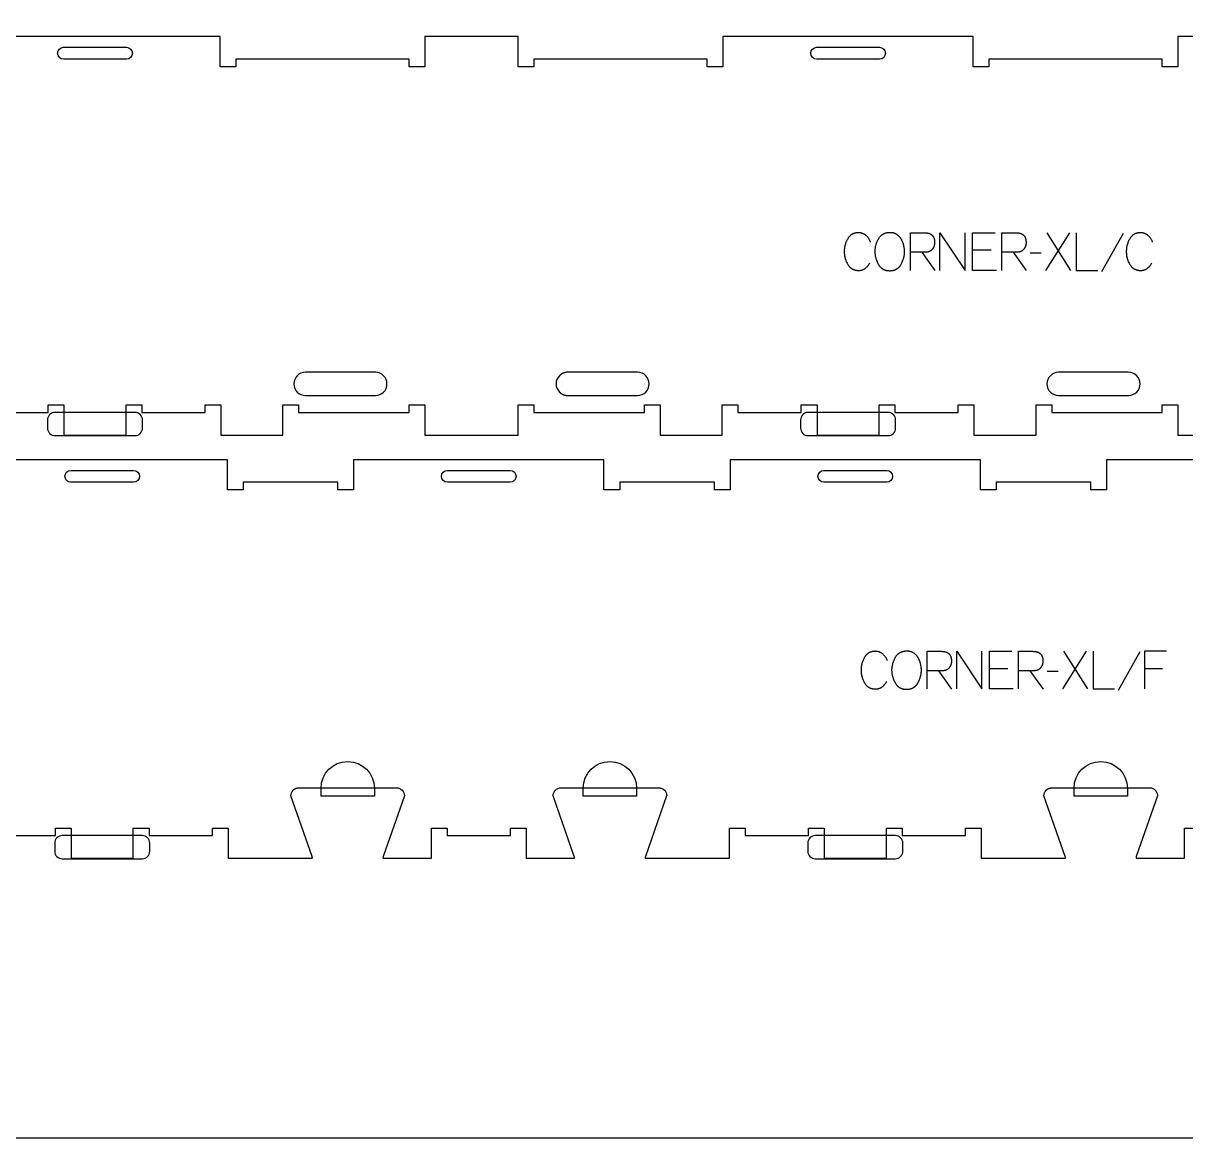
# Model space of a CAD drawing. Extents: x -31012 to -27828, y -17593 to -11999.
# Drawn here: x -30086 to -29159, y -13782 to -12894 of the extents above; entities that cross this region are included whole.
import ezdxf

# ---------------------------------------------------------------- set-up
doc = ezdxf.new("R2010")
doc.units = 0
for name, color, linetype in [('0_SHEET_SPRUCEPLY_2440X122', 1, 'CONTINUOUS'), ('1_ANYTOOL_1MMDEEP_LABELS_S', 2, 'CONTINUOUS'), ('3_ANYTOOL_CUTTHROUGH_INSID', 4, 'CONTINUOUS'), ('4_ANYTOOL_CUTTHROUGH_OUTSI', 5, 'CONTINUOUS'), ('5_ANYTOOL_HALF_MILL_9MM_IN', 3, 'CONTINUOUS')]:
    doc.layers.add(name, color=color, linetype=linetype)

msp = doc.modelspace()

# ---------------------------------------------------------------- linework, layer by layer
at = {"layer": '0_SHEET_SPRUCEPLY_2440X122'}
msp.add_lwpolyline([(-30640.2, -12561.71), (-30640.2, -13781.71), (-28200.2, -13781.71), (-28200.2, -12561.71)], close=True, dxfattribs=at)
at = {"layer": '1_ANYTOOL_1MMDEEP_LABELS_S'}
for points in [[(-29410.57, -13068.04), (-29410.73, -13067.64), (-29410.9, -13067.25), (-29411.08, -13066.86), (-29411.27, -13066.49), (-29411.47, -13066.12), (-29411.68, -13065.76), (-29411.89, -13065.41), (-29412.12, -13065.07), (-29412.36, -13064.74), (-29412.61, -13064.42), (-29412.87, -13064.1), (-29413.14, -13063.8), (-29413.42, -13063.5), (-29413.71, -13063.21), (-29414.01, -13062.93), (-29414.32, -13062.66), (-29414.47, -13062.53), (-29414.63, -13062.41), (-29414.8, -13062.29), (-29414.96, -13062.17), (-29415.13, -13062.05), (-29415.29, -13061.94), (-29415.46, -13061.84), (-29415.64, -13061.74), (-29415.81, -13061.64), (-29415.99, -13061.55), (-29416.17, -13061.46), (-29416.35, -13061.37), (-29416.53, -13061.29), (-29416.72, -13061.21), (-29416.91, -13061.14), (-29417.1, -13061.07), (-29417.29, -13061.01), (-29417.48, -13060.95), (-29417.68, -13060.89), (-29417.88, -13060.84), (-29418.08, -13060.79), (-29418.28, -13060.75), (-29418.48, -13060.71), (-29418.69, -13060.68), (-29418.9, -13060.64), (-29419.11, -13060.62), (-29419.32, -13060.59), (-29419.54, -13060.58), (-29419.76, -13060.56), (-29419.98, -13060.55), (-29420.2, -13060.54), (-29420.42, -13060.54), (-29420.77, -13060.55), (-29421.1, -13060.56), (-29421.44, -13060.58), (-29421.76, -13060.62), (-29422.08, -13060.66), (-29422.4, -13060.71), (-29422.71, -13060.77), (-29423.02, -13060.84), (-29423.32, -13060.91), (-29423.61, -13061), (-29423.9, -13061.1), (-29424.19, -13061.2), (-29424.47, -13061.32), (-29424.6, -13061.38), (-29424.74, -13061.44), (-29424.87, -13061.51), (-29425.01, -13061.57), (-29425.14, -13061.64), (-29425.27, -13061.72), (-29425.4, -13061.79), (-29425.53, -13061.87), (-29425.66, -13061.95), (-29425.78, -13062.03), (-29425.91, -13062.11), (-29426.03, -13062.2), (-29426.15, -13062.29), (-29426.27, -13062.38), (-29426.51, -13062.56), (-29426.74, -13062.76), (-29426.96, -13062.97), (-29427.18, -13063.18), (-29427.4, -13063.41), (-29427.61, -13063.64), (-29427.81, -13063.88), (-29428.01, -13064.14), (-29428.21, -13064.4), (-29428.4, -13064.67), (-29428.58, -13064.95), (-29428.76, -13065.24), (-29429.1, -13065.83), (-29429.42, -13066.42), (-29429.71, -13067.03), (-29429.99, -13067.64), (-29430.24, -13068.26), (-29430.47, -13068.89), (-29430.68, -13069.52), (-29430.86, -13070.16), (-29431.03, -13070.81), (-29431.17, -13071.46), (-29431.29, -13072.12), (-29431.39, -13072.79), (-29431.47, -13073.47), (-29431.52, -13074.15), (-29431.55, -13074.84), (-29431.57, -13075.54), (-29431.55, -13076.24), (-29431.52, -13076.93), (-29431.47, -13077.62), (-29431.39, -13078.29), (-29431.29, -13078.96), (-29431.16, -13079.62), (-29431.02, -13080.28), (-29430.94, -13080.6), (-29430.85, -13080.93), (-29430.76, -13081.25), (-29430.66, -13081.57), (-29430.56, -13081.89), (-29430.45, -13082.2), (-29430.34, -13082.51), (-29430.22, -13082.83), (-29429.96, -13083.45), (-29429.68, -13084.06), (-29429.38, -13084.66), (-29429.06, -13085.26), (-29428.72, -13085.85), (-29428.53, -13086.14), (-29428.35, -13086.42), (-29428.16, -13086.69), (-29427.96, -13086.95), (-29427.75, -13087.2), (-29427.54, -13087.44), (-29427.33, -13087.68), (-29427.11, -13087.9), (-29426.88, -13088.12), (-29426.65, -13088.32), (-29426.41, -13088.52), (-29426.29, -13088.62), (-29426.17, -13088.71), (-29426.04, -13088.8), (-29425.92, -13088.89), (-29425.79, -13088.97), (-29425.66, -13089.06), (-29425.53, -13089.14), (-29425.4, -13089.22), (-29425.27, -13089.3), (-29425.13, -13089.37), (-29425, -13089.44), (-29424.86, -13089.51), (-29424.58, -13089.64), (-29424.3, -13089.77), (-29424.01, -13089.88), (-29423.71, -13089.99), (-29423.41, -13090.08), (-29423.1, -13090.17), (-29422.79, -13090.25), (-29422.47, -13090.32), (-29422.15, -13090.38), (-29421.82, -13090.43), (-29421.48, -13090.47), (-29421.14, -13090.5), (-29420.79, -13090.52), (-29420.44, -13090.54), (-29420.08, -13090.54), (-29419.7, -13090.54), (-29419.32, -13090.52), (-29419.14, -13090.5), (-29418.96, -13090.49), (-29418.77, -13090.46), (-29418.6, -13090.44), (-29418.42, -13090.41), (-29418.24, -13090.38), (-29418.07, -13090.35), (-29417.9, -13090.31), (-29417.73, -13090.27), (-29417.56, -13090.23), (-29417.39, -13090.19), (-29417.23, -13090.14), (-29417.07, -13090.08), (-29416.91, -13090.03), (-29416.75, -13089.97), (-29416.59, -13089.91), (-29416.44, -13089.84), (-29416.28, -13089.77), (-29416.13, -13089.7), (-29415.98, -13089.63), (-29415.83, -13089.55), (-29415.69, -13089.47), (-29415.54, -13089.38), (-29415.4, -13089.3), (-29415.26, -13089.21), (-29415.12, -13089.11), (-29414.99, -13089.01), (-29414.85, -13088.91), (-29414.59, -13088.71), (-29414.33, -13088.49), (-29414.07, -13088.27), (-29413.82, -13088.04), (-29413.58, -13087.8), (-29413.34, -13087.56), (-29413.11, -13087.31), (-29412.88, -13087.05), (-29412.66, -13086.78), (-29412.44, -13086.51), (-29412.23, -13086.23), (-29412.02, -13085.94), (-29411.82, -13085.65), (-29411.63, -13085.34), (-29411.44, -13085.03), (-29411.25, -13084.71)], [(-29378.89, -13090.54), (-29378.89, -13060.54), (-29367.54, -13060.54), (-29367.05, -13060.55), (-29366.57, -13060.57), (-29366.34, -13060.59), (-29366.11, -13060.61), (-29365.89, -13060.64), (-29365.67, -13060.67), (-29365.45, -13060.7), (-29365.24, -13060.73), (-29365.03, -13060.77), (-29364.83, -13060.82), (-29364.63, -13060.87), (-29364.43, -13060.92), (-29364.24, -13060.97), (-29364.05, -13061.03), (-29363.86, -13061.1), (-29363.68, -13061.16), (-29363.51, -13061.23), (-29363.33, -13061.31), (-29363.16, -13061.39), (-29363, -13061.47), (-29362.84, -13061.56), (-29362.68, -13061.65), (-29362.53, -13061.74), (-29362.38, -13061.84), (-29362.23, -13061.94), (-29362.09, -13062.04), (-29361.95, -13062.15), (-29361.82, -13062.27), (-29361.68, -13062.38), (-29361.56, -13062.5), (-29361.44, -13062.63), (-29361.32, -13062.76), (-29361.2, -13062.89), (-29361.09, -13063.02), (-29360.98, -13063.16), (-29360.88, -13063.31), (-29360.78, -13063.46), (-29360.69, -13063.61), (-29360.59, -13063.76), (-29360.51, -13063.92), (-29360.42, -13064.08), (-29360.34, -13064.25), (-29360.27, -13064.42), (-29360.2, -13064.59), (-29360.13, -13064.77), (-29360.06, -13064.95), (-29360, -13065.14), (-29359.95, -13065.33), (-29359.89, -13065.52), (-29359.85, -13065.72), (-29359.8, -13065.92), (-29359.76, -13066.13), (-29359.72, -13066.34), (-29359.69, -13066.55), (-29359.66, -13066.76), (-29359.64, -13066.98), (-29359.61, -13067.21), (-29359.6, -13067.44), (-29359.57, -13067.9), (-29359.57, -13068.39), (-29359.57, -13068.56), (-29359.57, -13068.74), (-29359.58, -13068.91), (-29359.59, -13069.09), (-29359.61, -13069.26), (-29359.63, -13069.43), (-29359.65, -13069.6), (-29359.68, -13069.77), (-29359.71, -13069.94), (-29359.74, -13070.11), (-29359.78, -13070.27), (-29359.82, -13070.44), (-29359.86, -13070.61), (-29359.91, -13070.77), (-29359.96, -13070.93), (-29360.01, -13071.1), (-29360.07, -13071.26), (-29360.13, -13071.42), (-29360.19, -13071.58), (-29360.26, -13071.74), (-29360.33, -13071.9), (-29360.41, -13072.05), (-29360.48, -13072.21), (-29360.57, -13072.36), (-29360.65, -13072.52), (-29360.74, -13072.67), (-29360.83, -13072.82), (-29360.93, -13072.97), (-29361.03, -13073.13), (-29361.13, -13073.28), (-29361.23, -13073.42), (-29361.34, -13073.57), (-29361.46, -13073.72), (-29361.57, -13073.86), (-29361.69, -13073.99), (-29361.81, -13074.13), (-29361.93, -13074.25), (-29362.05, -13074.38), (-29362.18, -13074.49), (-29362.31, -13074.61), (-29362.44, -13074.72), (-29362.57, -13074.82), (-29362.71, -13074.92), (-29362.85, -13075.02), (-29362.99, -13075.11), (-29363.13, -13075.2), (-29363.28, -13075.28), (-29363.43, -13075.36), (-29363.58, -13075.43), (-29363.73, -13075.5), (-29363.89, -13075.57), (-29364.04, -13075.63), (-29364.2, -13075.69), (-29364.37, -13075.74), (-29364.53, -13075.79), (-29364.7, -13075.83), (-29364.87, -13075.87), (-29365.04, -13075.9), (-29365.21, -13075.93), (-29365.39, -13075.96), (-29365.57, -13075.98), (-29365.75, -13075.99), (-29365.94, -13076.01), (-29367.86, -13076.08), (-29369.89, -13076.1), (-29378.85, -13076.1)], [(-29355.37, -13090.54), (-29355.37, -13060.54), (-29335.31, -13090.54), (-29335.31, -13060.54)], [(-29310.32, -13090.54), (-29329.27, -13090.54), (-29329.27, -13060.54), (-29311.44, -13060.54)], [(-29306.04, -13090.54), (-29306.04, -13060.54), (-29294.68, -13060.54), (-29294.19, -13060.55), (-29293.71, -13060.57), (-29293.48, -13060.59), (-29293.26, -13060.61), (-29293.03, -13060.64), (-29292.81, -13060.67), (-29292.6, -13060.7), (-29292.38, -13060.73), (-29292.17, -13060.77), (-29291.97, -13060.82), (-29291.77, -13060.87), (-29291.57, -13060.92), (-29291.38, -13060.97), (-29291.19, -13061.03), (-29291.01, -13061.1), (-29290.83, -13061.16), (-29290.65, -13061.23), (-29290.48, -13061.31), (-29290.31, -13061.39), (-29290.14, -13061.47), (-29289.98, -13061.56), (-29289.82, -13061.65), (-29289.67, -13061.74), (-29289.52, -13061.84), (-29289.37, -13061.94), (-29289.23, -13062.04), (-29289.09, -13062.15), (-29288.96, -13062.27), (-29288.83, -13062.38), (-29288.7, -13062.5), (-29288.58, -13062.63), (-29288.46, -13062.76), (-29288.34, -13062.89), (-29288.23, -13063.02), (-29288.13, -13063.16), (-29288.02, -13063.31), (-29287.92, -13063.46), (-29287.83, -13063.61), (-29287.74, -13063.76), (-29287.65, -13063.92), (-29287.57, -13064.08), (-29287.49, -13064.25), (-29287.41, -13064.42), (-29287.34, -13064.59), (-29287.27, -13064.77), (-29287.21, -13064.95), (-29287.15, -13065.14), (-29287.09, -13065.33), (-29287.04, -13065.52), (-29286.99, -13065.72), (-29286.94, -13065.92), (-29286.9, -13066.13), (-29286.87, -13066.34), (-29286.83, -13066.55), (-29286.8, -13066.76), (-29286.78, -13066.98), (-29286.76, -13067.21), (-29286.74, -13067.44), (-29286.72, -13067.9), (-29286.71, -13068.39), (-29286.71, -13068.56), (-29286.72, -13068.74), (-29286.72, -13068.91), (-29286.74, -13069.09), (-29286.75, -13069.26), (-29286.77, -13069.43), (-29286.79, -13069.6), (-29286.82, -13069.77), (-29286.85, -13069.94), (-29286.88, -13070.11), (-29286.92, -13070.27), (-29286.96, -13070.44), (-29287, -13070.61), (-29287.05, -13070.77), (-29287.1, -13070.93), (-29287.15, -13071.1), (-29287.21, -13071.26), (-29287.27, -13071.42), (-29287.34, -13071.58), (-29287.4, -13071.74), (-29287.47, -13071.9), (-29287.55, -13072.05), (-29287.63, -13072.21), (-29287.71, -13072.36), (-29287.79, -13072.52), (-29287.88, -13072.67), (-29287.97, -13072.82), (-29288.07, -13072.97), (-29288.17, -13073.13), (-29288.27, -13073.28), (-29288.38, -13073.42), (-29288.49, -13073.57), (-29288.6, -13073.72), (-29288.71, -13073.86), (-29288.83, -13073.99), (-29288.95, -13074.13), (-29289.07, -13074.25), (-29289.2, -13074.38), (-29289.32, -13074.49), (-29289.45, -13074.61), (-29289.58, -13074.72), (-29289.72, -13074.82), (-29289.85, -13074.92), (-29289.99, -13075.02), (-29290.13, -13075.11), (-29290.28, -13075.2), (-29290.42, -13075.28), (-29290.57, -13075.36), (-29290.72, -13075.43), (-29290.87, -13075.5), (-29291.03, -13075.57), (-29291.19, -13075.63), (-29291.35, -13075.69), (-29291.51, -13075.74), (-29291.67, -13075.79), (-29291.84, -13075.83), (-29292.01, -13075.87), (-29292.18, -13075.9), (-29292.36, -13075.93), (-29292.53, -13075.96), (-29292.71, -13075.98), (-29292.9, -13075.99), (-29293.08, -13076.01), (-29295, -13076.08), (-29297.04, -13076.1), (-29305.99, -13076.1)], [(-29252.25, -13060.54), (-29271.15, -13090.54)], [(-29251.01, -13090.54), (-29269.95, -13060.54)], [(-29246.72, -13060.54), (-29246.72, -13090.54), (-29229.62, -13090.54)], [(-29209.48, -13061.01), (-29226.67, -13091.79)], [(-29185.87, -13068.04), (-29186.03, -13067.64), (-29186.2, -13067.25), (-29186.38, -13066.86), (-29186.57, -13066.49), (-29186.77, -13066.12), (-29186.98, -13065.76), (-29187.19, -13065.41), (-29187.42, -13065.07), (-29187.66, -13064.74), (-29187.91, -13064.42), (-29188.17, -13064.1), (-29188.44, -13063.8), (-29188.72, -13063.5), (-29189.01, -13063.21), (-29189.31, -13062.93), (-29189.62, -13062.66), (-29189.77, -13062.53), (-29189.93, -13062.41), (-29190.1, -13062.29), (-29190.26, -13062.17), (-29190.43, -13062.05), (-29190.59, -13061.94), (-29190.76, -13061.84), (-29190.94, -13061.74), (-29191.11, -13061.64), (-29191.29, -13061.55), (-29191.47, -13061.46), (-29191.65, -13061.37), (-29191.83, -13061.29), (-29192.02, -13061.21), (-29192.21, -13061.14), (-29192.4, -13061.07), (-29192.59, -13061.01), (-29192.78, -13060.95), (-29192.98, -13060.89), (-29193.18, -13060.84), (-29193.38, -13060.79), (-29193.58, -13060.75), (-29193.78, -13060.71), (-29193.99, -13060.68), (-29194.2, -13060.64), (-29194.41, -13060.62), (-29194.62, -13060.59), (-29194.84, -13060.58), (-29195.06, -13060.56), (-29195.28, -13060.55), (-29195.5, -13060.54), (-29195.72, -13060.54), (-29196.07, -13060.55), (-29196.4, -13060.56), (-29196.74, -13060.58), (-29197.06, -13060.62), (-29197.38, -13060.66), (-29197.7, -13060.71), (-29198.01, -13060.77), (-29198.32, -13060.84), (-29198.62, -13060.91), (-29198.91, -13061), (-29199.2, -13061.1), (-29199.49, -13061.2), (-29199.77, -13061.32), (-29199.9, -13061.38), (-29200.04, -13061.44), (-29200.17, -13061.51), (-29200.31, -13061.57), (-29200.44, -13061.64), (-29200.57, -13061.72), (-29200.7, -13061.79), (-29200.83, -13061.87), (-29200.96, -13061.95), (-29201.08, -13062.03), (-29201.21, -13062.11), (-29201.33, -13062.2), (-29201.45, -13062.29), (-29201.57, -13062.38), (-29201.81, -13062.56), (-29202.04, -13062.76), (-29202.26, -13062.97), (-29202.48, -13063.18), (-29202.7, -13063.41), (-29202.91, -13063.64), (-29203.11, -13063.88), (-29203.31, -13064.14), (-29203.51, -13064.4), (-29203.7, -13064.67), (-29203.88, -13064.95), (-29204.06, -13065.24), (-29204.4, -13065.83), (-29204.72, -13066.42), (-29205.01, -13067.03), (-29205.29, -13067.64), (-29205.54, -13068.26), (-29205.77, -13068.89), (-29205.98, -13069.52), (-29206.16, -13070.16), (-29206.33, -13070.81), (-29206.47, -13071.46), (-29206.59, -13072.12), (-29206.69, -13072.79), (-29206.77, -13073.47), (-29206.82, -13074.15), (-29206.85, -13074.84), (-29206.87, -13075.54), (-29206.85, -13076.24), (-29206.82, -13076.93), (-29206.77, -13077.62), (-29206.69, -13078.29), (-29206.59, -13078.96), (-29206.46, -13079.62), (-29206.32, -13080.28), (-29206.24, -13080.6), (-29206.15, -13080.93), (-29206.06, -13081.25), (-29205.96, -13081.57), (-29205.86, -13081.89), (-29205.75, -13082.2), (-29205.64, -13082.51), (-29205.52, -13082.83), (-29205.26, -13083.45), (-29204.98, -13084.06), (-29204.68, -13084.66), (-29204.36, -13085.26), (-29204.02, -13085.85), (-29203.83, -13086.14), (-29203.65, -13086.42), (-29203.46, -13086.69), (-29203.26, -13086.95), (-29203.05, -13087.2), (-29202.84, -13087.44), (-29202.63, -13087.68), (-29202.41, -13087.9), (-29202.18, -13088.12), (-29201.95, -13088.32), (-29201.71, -13088.52), (-29201.59, -13088.62), (-29201.47, -13088.71), (-29201.34, -13088.8), (-29201.22, -13088.89), (-29201.09, -13088.97), (-29200.96, -13089.06), (-29200.83, -13089.14), (-29200.7, -13089.22), (-29200.57, -13089.3), (-29200.43, -13089.37), (-29200.3, -13089.44), (-29200.16, -13089.51), (-29199.88, -13089.64), (-29199.6, -13089.77), (-29199.31, -13089.88), (-29199.01, -13089.99), (-29198.71, -13090.08), (-29198.4, -13090.17), (-29198.09, -13090.25), (-29197.77, -13090.32), (-29197.45, -13090.38), (-29197.12, -13090.43), (-29196.78, -13090.47), (-29196.44, -13090.5), (-29196.09, -13090.52), (-29195.74, -13090.54), (-29195.38, -13090.54), (-29195, -13090.54), (-29194.62, -13090.52), (-29194.44, -13090.5), (-29194.26, -13090.49), (-29194.07, -13090.46), (-29193.9, -13090.44), (-29193.72, -13090.41), (-29193.54, -13090.38), (-29193.37, -13090.35), (-29193.2, -13090.31), (-29193.03, -13090.27), (-29192.86, -13090.23), (-29192.69, -13090.19), (-29192.53, -13090.14), (-29192.37, -13090.08), (-29192.21, -13090.03), (-29192.05, -13089.97), (-29191.89, -13089.91), (-29191.74, -13089.84), (-29191.58, -13089.77), (-29191.43, -13089.7), (-29191.28, -13089.63), (-29191.13, -13089.55), (-29190.99, -13089.47), (-29190.84, -13089.38), (-29190.7, -13089.3), (-29190.56, -13089.21), (-29190.42, -13089.11), (-29190.29, -13089.01), (-29190.15, -13088.91), (-29189.89, -13088.71), (-29189.63, -13088.49), (-29189.37, -13088.27), (-29189.12, -13088.04), (-29188.88, -13087.8), (-29188.64, -13087.56), (-29188.41, -13087.31), (-29188.18, -13087.05), (-29187.96, -13086.78), (-29187.74, -13086.51), (-29187.53, -13086.23), (-29187.32, -13085.94), (-29187.12, -13085.65), (-29186.93, -13085.34), (-29186.74, -13085.03), (-29186.55, -13084.71)], [(-29369.89, -13076.1), (-29359.44, -13090.59)], [(-29314.61, -13074.47), (-29329.27, -13074.47)], [(-29297.04, -13076.1), (-29286.58, -13090.59)], [(-29274.58, -13076.66), (-29283.37, -13076.74)], [(-29397.15, -13401.58), (-29397.31, -13401.18), (-29397.48, -13400.78), (-29397.66, -13400.4), (-29397.85, -13400.02), (-29398.05, -13399.66), (-29398.26, -13399.3), (-29398.48, -13398.95), (-29398.71, -13398.61), (-29398.95, -13398.27), (-29399.2, -13397.95), (-29399.46, -13397.64), (-29399.73, -13397.33), (-29400.01, -13397.04), (-29400.3, -13396.75), (-29400.6, -13396.47), (-29400.9, -13396.2), (-29401.06, -13396.07), (-29401.22, -13395.94), (-29401.38, -13395.82), (-29401.55, -13395.7), (-29401.71, -13395.59), (-29401.88, -13395.48), (-29402.05, -13395.37), (-29402.23, -13395.27), (-29402.4, -13395.18), (-29402.58, -13395.08), (-29402.76, -13394.99), (-29402.94, -13394.91), (-29403.12, -13394.83), (-29403.31, -13394.75), (-29403.49, -13394.68), (-29403.68, -13394.61), (-29403.88, -13394.55), (-29404.07, -13394.49), (-29404.27, -13394.43), (-29404.46, -13394.38), (-29404.66, -13394.33), (-29404.87, -13394.29), (-29405.07, -13394.25), (-29405.28, -13394.21), (-29405.49, -13394.18), (-29405.7, -13394.15), (-29405.91, -13394.13), (-29406.13, -13394.11), (-29406.35, -13394.1), (-29406.57, -13394.09), (-29406.79, -13394.08), (-29407.01, -13394.08), (-29407.35, -13394.08), (-29407.69, -13394.1), (-29408.02, -13394.12), (-29408.35, -13394.15), (-29408.67, -13394.19), (-29408.99, -13394.24), (-29409.3, -13394.3), (-29409.6, -13394.37), (-29409.91, -13394.45), (-29410.2, -13394.54), (-29410.49, -13394.63), (-29410.77, -13394.74), (-29411.05, -13394.85), (-29411.19, -13394.92), (-29411.33, -13394.98), (-29411.46, -13395.04), (-29411.6, -13395.11), (-29411.73, -13395.18), (-29411.86, -13395.25), (-29411.99, -13395.33), (-29412.12, -13395.4), (-29412.24, -13395.48), (-29412.37, -13395.56), (-29412.49, -13395.65), (-29412.62, -13395.73), (-29412.74, -13395.82), (-29412.86, -13395.91), (-29413.1, -13396.1), (-29413.33, -13396.3), (-29413.55, -13396.5), (-29413.77, -13396.72), (-29413.99, -13396.94), (-29414.2, -13397.18), (-29414.4, -13397.42), (-29414.6, -13397.67), (-29414.8, -13397.93), (-29414.98, -13398.2), (-29415.17, -13398.48), (-29415.35, -13398.77), (-29415.69, -13399.36), (-29416, -13399.96), (-29416.3, -13400.56), (-29416.57, -13401.18), (-29416.83, -13401.8), (-29417.06, -13402.42), (-29417.27, -13403.06), (-29417.45, -13403.7), (-29417.62, -13404.34), (-29417.76, -13405), (-29417.88, -13405.66), (-29417.98, -13406.33), (-29418.05, -13407.01), (-29418.11, -13407.69), (-29418.14, -13408.38), (-29418.15, -13409.08), (-29418.14, -13409.78), (-29418.11, -13410.47), (-29418.05, -13411.15), (-29417.98, -13411.83), (-29417.88, -13412.5), (-29417.75, -13413.16), (-29417.61, -13413.82), (-29417.53, -13414.14), (-29417.44, -13414.46), (-29417.35, -13414.78), (-29417.25, -13415.1), (-29417.15, -13415.42), (-29417.04, -13415.74), (-29416.93, -13416.05), (-29416.81, -13416.36), (-29416.55, -13416.98), (-29416.27, -13417.59), (-29415.97, -13418.2), (-29415.65, -13418.8), (-29415.3, -13419.39), (-29415.12, -13419.68), (-29414.94, -13419.96), (-29414.74, -13420.23), (-29414.55, -13420.49), (-29414.34, -13420.74), (-29414.13, -13420.98), (-29413.92, -13421.22), (-29413.7, -13421.44), (-29413.47, -13421.66), (-29413.24, -13421.86), (-29413, -13422.06), (-29412.88, -13422.15), (-29412.75, -13422.25), (-29412.63, -13422.34), (-29412.5, -13422.43), (-29412.38, -13422.51), (-29412.25, -13422.6), (-29412.12, -13422.68), (-29411.99, -13422.76), (-29411.85, -13422.83), (-29411.72, -13422.91), (-29411.58, -13422.98), (-29411.45, -13423.05), (-29411.17, -13423.18), (-29410.88, -13423.31), (-29410.59, -13423.42), (-29410.3, -13423.53), (-29410, -13423.62), (-29409.69, -13423.71), (-29409.38, -13423.79), (-29409.06, -13423.86), (-29408.73, -13423.91), (-29408.4, -13423.97), (-29408.07, -13424.01), (-29407.73, -13424.04), (-29407.38, -13424.06), (-29407.03, -13424.08), (-29406.67, -13424.08), (-29406.29, -13424.07), (-29405.91, -13424.05), (-29405.73, -13424.04), (-29405.54, -13424.02), (-29405.36, -13424), (-29405.18, -13423.98), (-29405.01, -13423.95), (-29404.83, -13423.92), (-29404.66, -13423.89), (-29404.49, -13423.85), (-29404.32, -13423.81), (-29404.15, -13423.77), (-29403.98, -13423.72), (-29403.82, -13423.67), (-29403.66, -13423.62), (-29403.49, -13423.56), (-29403.34, -13423.51), (-29403.18, -13423.44), (-29403.02, -13423.38), (-29402.87, -13423.31), (-29402.72, -13423.24), (-29402.57, -13423.16), (-29402.42, -13423.09), (-29402.28, -13423), (-29402.13, -13422.92), (-29401.99, -13422.83), (-29401.85, -13422.74), (-29401.71, -13422.65), (-29401.57, -13422.55), (-29401.44, -13422.45), (-29401.17, -13422.24), (-29400.91, -13422.03), (-29400.66, -13421.81), (-29400.41, -13421.58), (-29400.17, -13421.34), (-29399.93, -13421.1), (-29399.7, -13420.85), (-29399.47, -13420.59), (-29399.25, -13420.32), (-29399.03, -13420.05), (-29398.82, -13419.77), (-29398.61, -13419.48), (-29398.41, -13419.18), (-29398.21, -13418.88), (-29398.02, -13418.57), (-29397.84, -13418.25)], [(-29365.48, -13424.08), (-29365.48, -13394.08), (-29354.13, -13394.08), (-29353.63, -13394.09), (-29353.16, -13394.11), (-29352.93, -13394.13), (-29352.7, -13394.15), (-29352.48, -13394.17), (-29352.26, -13394.2), (-29352.04, -13394.23), (-29351.83, -13394.27), (-29351.62, -13394.31), (-29351.42, -13394.36), (-29351.22, -13394.4), (-29351.02, -13394.46), (-29350.83, -13394.51), (-29350.64, -13394.57), (-29350.45, -13394.63), (-29350.27, -13394.7), (-29350.09, -13394.77), (-29349.92, -13394.85), (-29349.75, -13394.92), (-29349.59, -13395.01), (-29349.43, -13395.09), (-29349.27, -13395.18), (-29349.11, -13395.28), (-29348.96, -13395.37), (-29348.82, -13395.48), (-29348.68, -13395.58), (-29348.54, -13395.69), (-29348.4, -13395.8), (-29348.27, -13395.92), (-29348.15, -13396.04), (-29348.02, -13396.17), (-29347.91, -13396.29), (-29347.79, -13396.43), (-29347.68, -13396.56), (-29347.57, -13396.7), (-29347.47, -13396.84), (-29347.37, -13396.99), (-29347.27, -13397.14), (-29347.18, -13397.3), (-29347.1, -13397.46), (-29347.01, -13397.62), (-29346.93, -13397.79), (-29346.86, -13397.96), (-29346.78, -13398.13), (-29346.72, -13398.31), (-29346.65, -13398.49), (-29346.59, -13398.68), (-29346.54, -13398.87), (-29346.48, -13399.06), (-29346.43, -13399.26), (-29346.39, -13399.46), (-29346.35, -13399.66), (-29346.31, -13399.87), (-29346.28, -13400.08), (-29346.25, -13400.3), (-29346.22, -13400.52), (-29346.2, -13400.75), (-29346.18, -13400.97), (-29346.16, -13401.44), (-29346.15, -13401.92), (-29346.16, -13402.1), (-29346.16, -13402.27), (-29346.17, -13402.45), (-29346.18, -13402.62), (-29346.2, -13402.8), (-29346.22, -13402.97), (-29346.24, -13403.14), (-29346.26, -13403.31), (-29346.29, -13403.48), (-29346.33, -13403.64), (-29346.36, -13403.81), (-29346.4, -13403.98), (-29346.45, -13404.14), (-29346.49, -13404.31), (-29346.54, -13404.47), (-29346.6, -13404.63), (-29346.66, -13404.8), (-29346.72, -13404.96), (-29346.78, -13405.12), (-29346.85, -13405.27), (-29346.92, -13405.43), (-29346.99, -13405.59), (-29347.07, -13405.75), (-29347.15, -13405.9), (-29347.24, -13406.05), (-29347.33, -13406.21), (-29347.42, -13406.36), (-29347.52, -13406.51), (-29347.61, -13406.66), (-29347.72, -13406.81), (-29347.82, -13406.96), (-29347.93, -13407.11), (-29348.04, -13407.25), (-29348.16, -13407.39), (-29348.28, -13407.53), (-29348.4, -13407.66), (-29348.52, -13407.79), (-29348.64, -13407.91), (-29348.77, -13408.03), (-29348.9, -13408.15), (-29349.03, -13408.25), (-29349.16, -13408.36), (-29349.3, -13408.46), (-29349.44, -13408.56), (-29349.58, -13408.65), (-29349.72, -13408.74), (-29349.87, -13408.82), (-29350.02, -13408.9), (-29350.17, -13408.97), (-29350.32, -13409.04), (-29350.47, -13409.11), (-29350.63, -13409.17), (-29350.79, -13409.22), (-29350.96, -13409.28), (-29351.12, -13409.32), (-29351.29, -13409.37), (-29351.46, -13409.41), (-29351.63, -13409.44), (-29351.8, -13409.47), (-29351.98, -13409.49), (-29352.16, -13409.52), (-29352.34, -13409.53), (-29352.52, -13409.54), (-29354.45, -13409.62), (-29356.48, -13409.64), (-29365.44, -13409.64)], [(-29341.95, -13424.08), (-29341.95, -13394.08), (-29321.9, -13424.08), (-29321.9, -13394.08)], [(-29296.91, -13424.08), (-29315.85, -13424.08), (-29315.85, -13394.08), (-29298.03, -13394.08)], [(-29292.63, -13424.08), (-29292.63, -13394.08), (-29281.27, -13394.08), (-29280.78, -13394.09), (-29280.3, -13394.11), (-29280.07, -13394.13), (-29279.84, -13394.15), (-29279.62, -13394.17), (-29279.4, -13394.2), (-29279.18, -13394.23), (-29278.97, -13394.27), (-29278.76, -13394.31), (-29278.56, -13394.36), (-29278.36, -13394.4), (-29278.16, -13394.46), (-29277.97, -13394.51), (-29277.78, -13394.57), (-29277.6, -13394.63), (-29277.41, -13394.7), (-29277.24, -13394.77), (-29277.06, -13394.85), (-29276.89, -13394.92), (-29276.73, -13395.01), (-29276.57, -13395.09), (-29276.41, -13395.18), (-29276.26, -13395.28), (-29276.11, -13395.37), (-29275.96, -13395.48), (-29275.82, -13395.58), (-29275.68, -13395.69), (-29275.55, -13395.8), (-29275.42, -13395.92), (-29275.29, -13396.04), (-29275.17, -13396.17), (-29275.05, -13396.29), (-29274.93, -13396.43), (-29274.82, -13396.56), (-29274.72, -13396.7), (-29274.61, -13396.84), (-29274.51, -13396.99), (-29274.42, -13397.14), (-29274.33, -13397.3), (-29274.24, -13397.46), (-29274.15, -13397.62), (-29274.07, -13397.79), (-29274, -13397.96), (-29273.93, -13398.13), (-29273.86, -13398.31), (-29273.79, -13398.49), (-29273.73, -13398.68), (-29273.68, -13398.87), (-29273.63, -13399.06), (-29273.58, -13399.26), (-29273.53, -13399.46), (-29273.49, -13399.66), (-29273.45, -13399.87), (-29273.42, -13400.08), (-29273.39, -13400.3), (-29273.37, -13400.52), (-29273.35, -13400.75), (-29273.33, -13400.97), (-29273.3, -13401.44), (-29273.3, -13401.92), (-29273.3, -13402.1), (-29273.3, -13402.27), (-29273.31, -13402.45), (-29273.32, -13402.62), (-29273.34, -13402.8), (-29273.36, -13402.97), (-29273.38, -13403.14), (-29273.41, -13403.31), (-29273.44, -13403.48), (-29273.47, -13403.64), (-29273.51, -13403.81), (-29273.55, -13403.98), (-29273.59, -13404.14), (-29273.64, -13404.31), (-29273.69, -13404.47), (-29273.74, -13404.63), (-29273.8, -13404.8), (-29273.86, -13404.96), (-29273.92, -13405.12), (-29273.99, -13405.27), (-29274.06, -13405.43), (-29274.14, -13405.59), (-29274.22, -13405.75), (-29274.3, -13405.9), (-29274.38, -13406.05), (-29274.47, -13406.21), (-29274.56, -13406.36), (-29274.66, -13406.51), (-29274.76, -13406.66), (-29274.86, -13406.81), (-29274.97, -13406.96), (-29275.08, -13407.11), (-29275.19, -13407.25), (-29275.3, -13407.39), (-29275.42, -13407.53), (-29275.54, -13407.66), (-29275.66, -13407.79), (-29275.78, -13407.91), (-29275.91, -13408.03), (-29276.04, -13408.15), (-29276.17, -13408.25), (-29276.31, -13408.36), (-29276.44, -13408.46), (-29276.58, -13408.56), (-29276.72, -13408.65), (-29276.87, -13408.74), (-29277.01, -13408.82), (-29277.16, -13408.9), (-29277.31, -13408.97), (-29277.46, -13409.04), (-29277.62, -13409.11), (-29277.78, -13409.17), (-29277.94, -13409.22), (-29278.1, -13409.28), (-29278.26, -13409.32), (-29278.43, -13409.37), (-29278.6, -13409.41), (-29278.77, -13409.44), (-29278.95, -13409.47), (-29279.12, -13409.49), (-29279.3, -13409.52), (-29279.48, -13409.53), (-29279.67, -13409.54), (-29281.59, -13409.62), (-29283.63, -13409.64), (-29292.58, -13409.64)], [(-29238.84, -13394.08), (-29257.74, -13424.08)], [(-29237.6, -13424.08), (-29256.54, -13394.08)], [(-29233.31, -13394.08), (-29233.31, -13424.08), (-29216.21, -13424.08)], [(-29196.07, -13394.55), (-29213.25, -13425.32)], [(-29174.81, -13394.08), (-29192.47, -13394.08), (-29192.47, -13424.08)], [(-29356.48, -13409.64), (-29346.03, -13424.12)], [(-29301.2, -13408.01), (-29315.85, -13408.01)], [(-29283.63, -13409.64), (-29273.17, -13424.12)], [(-29261.17, -13410.19), (-29269.95, -13410.28)], [(-29177.98, -13408.05), (-29192.47, -13408.05)]]:
    msp.add_lwpolyline(points, dxfattribs=at)
for points in [[(-29394.92, -13060.2), (-29394.55, -13060.21), (-29394.19, -13060.22), (-29393.83, -13060.25), (-29393.48, -13060.29), (-29393.31, -13060.32), (-29393.14, -13060.34), (-29392.97, -13060.37), (-29392.8, -13060.41), (-29392.63, -13060.44), (-29392.47, -13060.48), (-29392.31, -13060.52), (-29392.15, -13060.57), (-29391.99, -13060.62), (-29391.83, -13060.67), (-29391.68, -13060.72), (-29391.52, -13060.78), (-29391.37, -13060.84), (-29391.22, -13060.9), (-29391.07, -13060.96), (-29390.93, -13061.03), (-29390.78, -13061.1), (-29390.64, -13061.18), (-29390.5, -13061.25), (-29390.36, -13061.33), (-29390.22, -13061.41), (-29390.09, -13061.5), (-29389.95, -13061.59), (-29389.82, -13061.68), (-29389.56, -13061.87), (-29389.31, -13062.06), (-29389.06, -13062.26), (-29388.82, -13062.47), (-29388.58, -13062.68), (-29388.35, -13062.9), (-29388.13, -13063.12), (-29387.91, -13063.36), (-29387.7, -13063.59), (-29387.49, -13063.84), (-29387.29, -13064.09), (-29387.09, -13064.34), (-29386.91, -13064.6), (-29386.72, -13064.87), (-29386.54, -13065.15), (-29386.37, -13065.43), (-29386.21, -13065.71), (-29386.05, -13066), (-29385.89, -13066.3), (-29385.74, -13066.59), (-29385.6, -13066.89), (-29385.46, -13067.2), (-29385.33, -13067.51), (-29385.2, -13067.82), (-29385.08, -13068.13), (-29384.97, -13068.45), (-29384.86, -13068.77), (-29384.76, -13069.1), (-29384.66, -13069.43), (-29384.57, -13069.76), (-29384.48, -13070.1), (-29384.4, -13070.44), (-29384.26, -13071.13), (-29384.13, -13071.8), (-29384.02, -13072.47), (-29383.93, -13073.13), (-29383.87, -13073.79), (-29383.82, -13074.44), (-29383.79, -13075.08), (-29383.78, -13075.71), (-29383.79, -13076.35), (-29383.82, -13076.99), (-29383.88, -13077.63), (-29383.95, -13078.26), (-29384.05, -13078.9), (-29384.17, -13079.54), (-29384.31, -13080.18), (-29384.47, -13080.81), (-29384.65, -13081.45), (-29384.86, -13082.09), (-29385.09, -13082.73), (-29385.33, -13083.36), (-29385.6, -13084), (-29385.9, -13084.64), (-29386.21, -13085.28), (-29386.54, -13085.91), (-29386.72, -13086.23), (-29386.9, -13086.53), (-29387.09, -13086.83), (-29387.28, -13087.11), (-29387.49, -13087.38), (-29387.69, -13087.65), (-29387.91, -13087.9), (-29388.13, -13088.15), (-29388.24, -13088.26), (-29388.35, -13088.38), (-29388.47, -13088.49), (-29388.58, -13088.6), (-29388.7, -13088.71), (-29388.82, -13088.82), (-29388.94, -13088.92), (-29389.07, -13089.02), (-29389.19, -13089.12), (-29389.32, -13089.22), (-29389.44, -13089.31), (-29389.57, -13089.4), (-29389.7, -13089.49), (-29389.84, -13089.57), (-29389.97, -13089.66), (-29390.11, -13089.74), (-29390.24, -13089.82), (-29390.38, -13089.89), (-29390.52, -13089.97), (-29390.66, -13090.04), (-29390.81, -13090.11), (-29390.95, -13090.17), (-29391.1, -13090.24), (-29391.25, -13090.3), (-29391.4, -13090.36), (-29391.55, -13090.41), (-29391.7, -13090.47), (-29391.85, -13090.52), (-29392.17, -13090.61), (-29392.49, -13090.7), (-29392.81, -13090.77), (-29393.14, -13090.84), (-29393.48, -13090.89), (-29393.83, -13090.93), (-29394.18, -13090.97), (-29394.53, -13090.99), (-29394.9, -13091.01), (-29395.27, -13091.01), (-29395.65, -13091.01), (-29396.02, -13090.99), (-29396.39, -13090.97), (-29396.75, -13090.93), (-29397.11, -13090.89), (-29397.46, -13090.83), (-29397.8, -13090.77), (-29398.14, -13090.69), (-29398.47, -13090.6), (-29398.79, -13090.51), (-29398.95, -13090.46), (-29399.11, -13090.4), (-29399.26, -13090.34), (-29399.41, -13090.29), (-29399.57, -13090.22), (-29399.72, -13090.16), (-29399.87, -13090.09), (-29400.01, -13090.02), (-29400.16, -13089.95), (-29400.3, -13089.87), (-29400.44, -13089.8), (-29400.58, -13089.72), (-29400.72, -13089.64), (-29400.86, -13089.55), (-29401, -13089.46), (-29401.13, -13089.37), (-29401.26, -13089.28), (-29401.39, -13089.19), (-29401.52, -13089.09), (-29401.65, -13088.99), (-29401.77, -13088.89), (-29401.9, -13088.78), (-29402.02, -13088.67), (-29402.14, -13088.56), (-29402.26, -13088.45), (-29402.38, -13088.34), (-29402.49, -13088.22), (-29402.61, -13088.1), (-29402.72, -13087.97), (-29402.83, -13087.85), (-29403.04, -13087.59), (-29403.25, -13087.32), (-29403.46, -13087.04), (-29403.65, -13086.76), (-29403.84, -13086.46), (-29404.02, -13086.15), (-29404.2, -13085.83), (-29404.54, -13085.18), (-29404.85, -13084.53), (-29405.14, -13083.88), (-29405.41, -13083.23), (-29405.66, -13082.58), (-29405.89, -13081.93), (-29406.09, -13081.28), (-29406.27, -13080.63), (-29406.44, -13079.98), (-29406.58, -13079.33), (-29406.7, -13078.68), (-29406.79, -13078.03), (-29406.87, -13077.37), (-29406.92, -13076.72), (-29406.95, -13076.07), (-29406.97, -13075.41), (-29406.95, -13074.72), (-29406.92, -13074.03), (-29406.86, -13073.35), (-29406.78, -13072.68), (-29406.68, -13072.01), (-29406.56, -13071.34), (-29406.41, -13070.68), (-29406.24, -13070.03), (-29406.05, -13069.38), (-29405.84, -13068.74), (-29405.6, -13068.11), (-29405.34, -13067.48), (-29405.06, -13066.86), (-29404.75, -13066.24), (-29404.42, -13065.63), (-29404.07, -13065.02), (-29403.89, -13064.72), (-29403.7, -13064.44), (-29403.5, -13064.16), (-29403.3, -13063.89), (-29403.09, -13063.63), (-29402.87, -13063.38), (-29402.65, -13063.14), (-29402.42, -13062.91), (-29402.3, -13062.8), (-29402.18, -13062.69), (-29402.06, -13062.58), (-29401.94, -13062.48), (-29401.81, -13062.38), (-29401.69, -13062.28), (-29401.56, -13062.18), (-29401.43, -13062.08), (-29401.3, -13061.99), (-29401.17, -13061.9), (-29401.03, -13061.81), (-29400.9, -13061.73), (-29400.76, -13061.64), (-29400.62, -13061.56), (-29400.48, -13061.48), (-29400.34, -13061.41), (-29400.19, -13061.33), (-29400.05, -13061.26), (-29399.75, -13061.12), (-29399.45, -13061), (-29399.14, -13060.88), (-29398.83, -13060.77), (-29398.5, -13060.67), (-29398.18, -13060.58), (-29397.84, -13060.5), (-29397.5, -13060.43), (-29397.15, -13060.37), (-29396.8, -13060.32), (-29396.43, -13060.28), (-29396.07, -13060.24), (-29395.69, -13060.22), (-29395.31, -13060.2)], [(-29381.51, -13393.74), (-29381.14, -13393.74), (-29380.77, -13393.76), (-29380.42, -13393.79), (-29380.07, -13393.83), (-29379.89, -13393.85), (-29379.72, -13393.88), (-29379.55, -13393.91), (-29379.39, -13393.94), (-29379.22, -13393.98), (-29379.06, -13394.02), (-29378.9, -13394.06), (-29378.74, -13394.11), (-29378.58, -13394.15), (-29378.42, -13394.2), (-29378.27, -13394.26), (-29378.11, -13394.31), (-29377.96, -13394.37), (-29377.81, -13394.44), (-29377.66, -13394.5), (-29377.52, -13394.57), (-29377.37, -13394.64), (-29377.23, -13394.71), (-29377.09, -13394.79), (-29376.95, -13394.87), (-29376.81, -13394.95), (-29376.68, -13395.04), (-29376.54, -13395.12), (-29376.41, -13395.22), (-29376.15, -13395.4), (-29375.9, -13395.6), (-29375.65, -13395.8), (-29375.41, -13396), (-29375.17, -13396.22), (-29374.94, -13396.44), (-29374.72, -13396.66), (-29374.5, -13396.89), (-29374.29, -13397.13), (-29374.08, -13397.37), (-29373.88, -13397.62), (-29373.68, -13397.88), (-29373.49, -13398.14), (-29373.31, -13398.41), (-29373.13, -13398.68), (-29372.96, -13398.97), (-29372.79, -13399.25), (-29372.63, -13399.54), (-29372.48, -13399.83), (-29372.33, -13400.13), (-29372.19, -13400.43), (-29372.05, -13400.74), (-29371.92, -13401.04), (-29371.79, -13401.35), (-29371.67, -13401.67), (-29371.56, -13401.99), (-29371.45, -13402.31), (-29371.35, -13402.64), (-29371.25, -13402.97), (-29371.16, -13403.3), (-29371.07, -13403.64), (-29370.99, -13403.98), (-29370.84, -13404.66), (-29370.72, -13405.34), (-29370.61, -13406.01), (-29370.52, -13406.67), (-29370.46, -13407.32), (-29370.41, -13407.97), (-29370.38, -13408.62), (-29370.37, -13409.25), (-29370.38, -13409.89), (-29370.41, -13410.53), (-29370.47, -13411.16), (-29370.54, -13411.8), (-29370.64, -13412.44), (-29370.76, -13413.08), (-29370.9, -13413.71), (-29371.06, -13414.35), (-29371.24, -13414.99), (-29371.45, -13415.63), (-29371.67, -13416.26), (-29371.92, -13416.9), (-29372.19, -13417.54), (-29372.48, -13418.18), (-29372.8, -13418.81), (-29373.13, -13419.45), (-29373.31, -13419.77), (-29373.49, -13420.07), (-29373.68, -13420.36), (-29373.87, -13420.65), (-29374.07, -13420.92), (-29374.28, -13421.18), (-29374.49, -13421.44), (-29374.71, -13421.68), (-29374.83, -13421.8), (-29374.94, -13421.92), (-29375.05, -13422.03), (-29375.17, -13422.14), (-29375.29, -13422.25), (-29375.41, -13422.35), (-29375.53, -13422.46), (-29375.65, -13422.56), (-29375.78, -13422.66), (-29375.91, -13422.75), (-29376.03, -13422.85), (-29376.16, -13422.94), (-29376.29, -13423.03), (-29376.43, -13423.11), (-29376.56, -13423.2), (-29376.69, -13423.28), (-29376.83, -13423.35), (-29376.97, -13423.43), (-29377.11, -13423.5), (-29377.25, -13423.58), (-29377.4, -13423.64), (-29377.54, -13423.71), (-29377.69, -13423.77), (-29377.83, -13423.83), (-29377.98, -13423.89), (-29378.14, -13423.95), (-29378.29, -13424), (-29378.44, -13424.05), (-29378.76, -13424.15), (-29379.07, -13424.23), (-29379.4, -13424.31), (-29379.73, -13424.37), (-29380.07, -13424.43), (-29380.41, -13424.47), (-29380.76, -13424.51), (-29381.12, -13424.53), (-29381.48, -13424.55), (-29381.85, -13424.55), (-29382.24, -13424.55), (-29382.61, -13424.53), (-29382.98, -13424.51), (-29383.34, -13424.47), (-29383.7, -13424.42), (-29384.05, -13424.37), (-29384.39, -13424.3), (-29384.73, -13424.23), (-29385.06, -13424.14), (-29385.38, -13424.04), (-29385.54, -13423.99), (-29385.69, -13423.94), (-29385.85, -13423.88), (-29386, -13423.82), (-29386.16, -13423.76), (-29386.31, -13423.7), (-29386.45, -13423.63), (-29386.6, -13423.56), (-29386.75, -13423.49), (-29386.89, -13423.41), (-29387.03, -13423.33), (-29387.17, -13423.25), (-29387.31, -13423.17), (-29387.45, -13423.09), (-29387.58, -13423), (-29387.72, -13422.91), (-29387.85, -13422.82), (-29387.98, -13422.72), (-29388.11, -13422.63), (-29388.24, -13422.53), (-29388.36, -13422.42), (-29388.49, -13422.32), (-29388.61, -13422.21), (-29388.73, -13422.1), (-29388.85, -13421.99), (-29388.96, -13421.87), (-29389.08, -13421.75), (-29389.19, -13421.63), (-29389.31, -13421.51), (-29389.42, -13421.39), (-29389.63, -13421.13), (-29389.84, -13420.86), (-29390.05, -13420.58), (-29390.24, -13420.29), (-29390.43, -13419.99), (-29390.61, -13419.68), (-29390.79, -13419.37), (-29391.12, -13418.72), (-29391.44, -13418.07), (-29391.73, -13417.42), (-29392, -13416.77), (-29392.25, -13416.12), (-29392.47, -13415.47), (-29392.68, -13414.82), (-29392.86, -13414.17), (-29393.02, -13413.52), (-29393.16, -13412.87), (-29393.28, -13412.21), (-29393.38, -13411.56), (-29393.46, -13410.91), (-29393.51, -13410.26), (-29393.54, -13409.6), (-29393.55, -13408.95), (-29393.54, -13408.26), (-29393.51, -13407.57), (-29393.45, -13406.89), (-29393.37, -13406.21), (-29393.27, -13405.54), (-29393.15, -13404.88), (-29393, -13404.22), (-29392.83, -13403.57), (-29392.64, -13402.92), (-29392.42, -13402.28), (-29392.19, -13401.65), (-29391.93, -13401.02), (-29391.64, -13400.39), (-29391.34, -13399.78), (-29391.01, -13399.16), (-29390.66, -13398.56), (-29390.48, -13398.26), (-29390.29, -13397.97), (-29390.09, -13397.7), (-29389.89, -13397.43), (-29389.67, -13397.17), (-29389.46, -13396.92), (-29389.23, -13396.68), (-29389, -13396.45), (-29388.89, -13396.34), (-29388.77, -13396.23), (-29388.65, -13396.12), (-29388.52, -13396.02), (-29388.4, -13395.91), (-29388.27, -13395.81), (-29388.15, -13395.72), (-29388.02, -13395.62), (-29387.89, -13395.53), (-29387.76, -13395.44), (-29387.62, -13395.35), (-29387.49, -13395.26), (-29387.35, -13395.18), (-29387.21, -13395.1), (-29387.07, -13395.02), (-29386.93, -13394.94), (-29386.78, -13394.87), (-29386.64, -13394.8), (-29386.34, -13394.66), (-29386.04, -13394.53), (-29385.73, -13394.42), (-29385.42, -13394.31), (-29385.09, -13394.21), (-29384.76, -13394.12), (-29384.43, -13394.04), (-29384.09, -13393.97), (-29383.74, -13393.91), (-29383.38, -13393.85), (-29383.02, -13393.81), (-29382.65, -13393.78), (-29382.28, -13393.76), (-29381.9, -13393.74)]]:
    msp.add_lwpolyline(points, close=True, dxfattribs=at)
at = {"layer": '3_ANYTOOL_CUTTHROUGH_INSID', "color": 4}
for points in [[(-30003.53, -12922.2), (-30053.53, -12922.2, -1), (-30053.53, -12912.7), (-30003.53, -12912.7, -1)], [(-29403.53, -12922.2), (-29453.53, -12922.2, -1), (-29453.53, -12912.7), (-29403.53, -12912.7, -1)], [(-29860.84, -13190.2), (-29805.14, -13190.2, 1), (-29805.14, -13171.7), (-29860.84, -13171.7, 1)], [(-29596.23, -13171.7), (-29651.93, -13171.7), (-29652.15, -13171.7), (-29652.37, -13171.71), (-29652.6, -13171.72), (-29652.82, -13171.74), (-29653.04, -13171.77), (-29653.27, -13171.8), (-29653.49, -13171.83), (-29653.72, -13171.87), (-29653.94, -13171.92), (-29654.16, -13171.97), (-29654.38, -13172.03), (-29654.6, -13172.09), (-29654.82, -13172.16), (-29655.04, -13172.24), (-29655.26, -13172.32), (-29655.47, -13172.4), (-29655.68, -13172.49), (-29655.89, -13172.59), (-29656.1, -13172.69), (-29656.3, -13172.8), (-29656.5, -13172.91), (-29656.7, -13173.02), (-29656.89, -13173.14), (-29657.08, -13173.27), (-29657.27, -13173.4), (-29657.45, -13173.53), (-29657.63, -13173.67), (-29657.81, -13173.81), (-29657.98, -13173.95), (-29658.15, -13174.1), (-29658.31, -13174.25), (-29658.47, -13174.41, 0.414218), (-29658.47, -13187.49), (-29658.31, -13187.64), (-29658.15, -13187.8), (-29657.98, -13187.94), (-29657.81, -13188.09), (-29657.63, -13188.23), (-29657.45, -13188.37), (-29657.27, -13188.5), (-29657.08, -13188.63), (-29656.89, -13188.75), (-29656.7, -13188.87), (-29656.5, -13188.99), (-29656.3, -13189.1), (-29656.1, -13189.21), (-29655.89, -13189.31), (-29655.68, -13189.4), (-29655.47, -13189.49), (-29655.26, -13189.58), (-29655.04, -13189.66), (-29654.82, -13189.73), (-29654.6, -13189.8), (-29654.38, -13189.87), (-29654.16, -13189.92), (-29653.94, -13189.98), (-29653.72, -13190.02), (-29653.49, -13190.06), (-29653.27, -13190.1), (-29653.04, -13190.13), (-29652.82, -13190.16), (-29652.6, -13190.17), (-29652.37, -13190.19), (-29652.15, -13190.2), (-29651.93, -13190.2), (-29596.23, -13190.2, 1)], [(-29260.84, -13190.2), (-29205.14, -13190.2, 1), (-29205.14, -13171.7), (-29260.84, -13171.7, 1)], [(-29997.76, -13259.37), (-30047.76, -13259.37, -1), (-30047.76, -13249.87), (-29997.76, -13249.87, -1)], [(-29697.76, -13259.37), (-29747.76, -13259.37, -1), (-29747.76, -13249.87), (-29697.76, -13249.87, -1)], [(-29397.76, -13259.37), (-29447.76, -13259.37, -1), (-29447.76, -13249.87), (-29397.76, -13249.87, -1)]]:
    msp.add_lwpolyline(points, format="xyb", close=True, dxfattribs=at)
at = {"layer": '4_ANYTOOL_CUTTHROUGH_OUTSI', "color": 5}
for points in [[(-29091.28, -12904.2), (-29165.78, -12904.2), (-29165.78, -12928.2), (-29178.28, -12928.2), (-29178.28, -12922.2), (-29278.53, -12922.2), (-29316.28, -12922.2), (-29316.28, -12928.2), (-29328.78, -12928.2), (-29328.78, -12927.95), (-29328.78, -12927.95), (-29328.78, -12904.2), (-29528.28, -12904.2), (-29528.28, -12928.2), (-29540.78, -12928.2), (-29540.78, -12922.2), (-29578.53, -12922.2), (-29678.78, -12922.2), (-29678.78, -12928.2), (-29691.28, -12928.2), (-29691.28, -12904.2), (-29765.78, -12904.2), (-29765.78, -12928.2), (-29778.28, -12928.2), (-29778.28, -12922.2), (-29878.53, -12922.2), (-29916.28, -12922.2), (-29916.28, -12928.2), (-29928.78, -12928.2), (-29928.78, -12927.95), (-29928.78, -12927.95), (-29928.78, -12904.2), (-30128.28, -12904.2)], [(-30116.28, -13203.7), (-30065.78, -13203.7), (-30065.78, -13197.7), (-30053.28, -13197.7), (-30053.28, -13221.7), (-30003.78, -13221.7), (-30003.78, -13197.7), (-29991.28, -13197.7), (-29991.28, -13203.7), (-29940.78, -13203.7), (-29940.78, -13197.7), (-29928.28, -13197.7), (-29928.28, -13221.7), (-29878.78, -13221.7), (-29878.78, -13197.7), (-29866.28, -13197.7), (-29866.28, -13203.7), (-29778.28, -13203.7), (-29778.28, -13197.7), (-29765.78, -13197.7), (-29765.78, -13221.7), (-29691.28, -13221.7), (-29691.28, -13197.7), (-29678.78, -13197.7), (-29678.78, -13203.7), (-29590.78, -13203.7), (-29590.78, -13197.7), (-29578.28, -13197.7), (-29578.28, -13221.7), (-29528.78, -13221.7), (-29528.78, -13197.7), (-29516.28, -13197.7), (-29516.28, -13203.7), (-29465.78, -13203.7), (-29465.78, -13197.7), (-29453.28, -13197.7), (-29453.28, -13221.7), (-29403.78, -13221.7), (-29403.78, -13197.7), (-29391.28, -13197.7), (-29391.28, -13203.7), (-29340.78, -13203.7), (-29340.78, -13197.7), (-29328.28, -13197.7), (-29328.28, -13221.7), (-29278.78, -13221.7), (-29278.78, -13197.7), (-29266.28, -13197.7), (-29266.28, -13203.7), (-29178.28, -13203.7), (-29178.28, -13197.7), (-29165.78, -13197.7), (-29165.78, -13221.7), (-29091.28, -13221.7)], [(-29023.01, -13241.37), (-29222.51, -13241.37), (-29222.51, -13265.37), (-29235.01, -13265.37), (-29235.01, -13259.37), (-29310.51, -13259.37), (-29310.51, -13265.37), (-29323.01, -13265.37), (-29323.01, -13265.12), (-29323.01, -13265.12), (-29323.01, -13241.37), (-29522.51, -13241.37), (-29522.51, -13265.37), (-29535.01, -13265.37), (-29535.01, -13259.37), (-29610.51, -13259.37), (-29610.51, -13265.37), (-29623.01, -13265.37), (-29623.01, -13241.37), (-29822.51, -13241.37), (-29822.51, -13241.37), (-29822.51, -13265.37), (-29835.01, -13265.37), (-29835.01, -13259.37), (-29910.51, -13259.37), (-29910.51, -13265.37), (-29923.01, -13265.37), (-29923.01, -13265.12), (-29923.01, -13265.12), (-29923.01, -13241.37), (-30122.51, -13241.37)]]:
    msp.add_lwpolyline(points, dxfattribs=at)
msp.add_lwpolyline([(-30110.51, -13540.87), (-30060.01, -13540.87), (-30060.01, -13534.87), (-30047.51, -13534.87), (-30047.51, -13558.87), (-29998.01, -13558.87), (-29998.01, -13534.87), (-29985.51, -13534.87), (-29985.51, -13540.87), (-29935.01, -13540.87), (-29935.01, -13534.87), (-29922.51, -13534.87), (-29922.51, -13558.87), (-29872.76, -13558.87), (-29855.32, -13558.87), (-29855.32, -13558.87, 0.061485), (-29855.55, -13557.48), (-29872.45, -13509.2), (-29872.47, -13509.16), (-29872.47, -13509.12), (-29872.47, -13509.12, -0.198912), (-29870.63, -13504.7), (-29870.53, -13504.59), (-29870.42, -13504.49), (-29870.3, -13504.39), (-29870.19, -13504.29), (-29870.07, -13504.2), (-29869.95, -13504.1), (-29869.82, -13504.01), (-29869.7, -13503.93), (-29869.57, -13503.84), (-29869.44, -13503.76), (-29869.3, -13503.68), (-29869.17, -13503.61), (-29869.03, -13503.54), (-29868.89, -13503.47), (-29868.75, -13503.4), (-29868.61, -13503.34), (-29868.46, -13503.28), (-29868.32, -13503.23), (-29868.17, -13503.18), (-29868.02, -13503.13), (-29867.87, -13503.09), (-29867.72, -13503.05), (-29867.57, -13503.02), (-29867.42, -13502.98), (-29867.27, -13502.96), (-29867.12, -13502.93), (-29866.97, -13502.91), (-29866.82, -13502.9), (-29866.67, -13502.88), (-29866.52, -13502.87), (-29866.37, -13502.87), (-29866.22, -13502.87), (-29788.22, -13502.87, -0.414214), (-29781.97, -13509.12), (-29781.97, -13509.16), (-29781.98, -13509.2), (-29798.88, -13557.48), (-29798.88, -13557.48, 0.061485), (-29799.11, -13558.87), (-29760.51, -13558.87), (-29760.51, -13534.87), (-29748.01, -13534.87), (-29748.01, -13540.87), (-29697.51, -13540.87), (-29697.51, -13534.87), (-29685.01, -13534.87), (-29685.01, -13558.87), (-29646.41, -13558.87), (-29646.41, -13558.87, 0.061485), (-29646.65, -13557.48), (-29663.55, -13509.2), (-29663.56, -13509.16), (-29663.56, -13509.12), (-29663.56, -13509.12, -0.414214), (-29657.31, -13502.87), (-29579.31, -13502.87), (-29579.16, -13502.87), (-29579.01, -13502.87), (-29578.86, -13502.88), (-29578.71, -13502.9), (-29578.56, -13502.91), (-29578.4, -13502.93), (-29578.25, -13502.96), (-29578.1, -13502.98), (-29577.95, -13503.02), (-29577.8, -13503.05), (-29577.65, -13503.09), (-29577.5, -13503.13), (-29577.35, -13503.18), (-29577.21, -13503.23), (-29577.06, -13503.28), (-29576.92, -13503.34), (-29576.77, -13503.4), (-29576.63, -13503.47), (-29576.49, -13503.54), (-29576.36, -13503.61), (-29576.22, -13503.68), (-29576.09, -13503.76), (-29575.96, -13503.84), (-29575.83, -13503.93), (-29575.7, -13504.01), (-29575.58, -13504.1), (-29575.45, -13504.2), (-29575.34, -13504.29), (-29575.22, -13504.39), (-29575.11, -13504.49), (-29575, -13504.59), (-29574.89, -13504.7, -0.198912), (-29573.06, -13509.12), (-29573.06, -13509.16), (-29573.07, -13509.2), (-29589.97, -13557.48), (-29589.97, -13557.48, 0.061485), (-29590.2, -13558.87), (-29572.76, -13558.87), (-29523.01, -13558.87), (-29523.01, -13534.87), (-29510.51, -13534.87), (-29510.51, -13540.87), (-29460.01, -13540.87), (-29460.01, -13534.87), (-29447.51, -13534.87), (-29447.51, -13558.87), (-29398.01, -13558.87), (-29398.01, -13534.87), (-29385.51, -13534.87), (-29385.51, -13540.87), (-29335.01, -13540.87), (-29335.01, -13534.87), (-29322.51, -13534.87), (-29322.51, -13558.87), (-29272.76, -13558.87), (-29255.32, -13558.87), (-29255.32, -13558.87, 0.061485), (-29255.55, -13557.48), (-29272.45, -13509.2), (-29272.47, -13509.16), (-29272.47, -13509.12), (-29272.47, -13509.12, -0.198912), (-29270.63, -13504.7), (-29270.53, -13504.59), (-29270.42, -13504.49), (-29270.3, -13504.39), (-29270.19, -13504.29), (-29270.07, -13504.2), (-29269.95, -13504.1), (-29269.82, -13504.01), (-29269.7, -13503.93), (-29269.57, -13503.84), (-29269.44, -13503.76), (-29269.3, -13503.68), (-29269.17, -13503.61), (-29269.03, -13503.54), (-29268.89, -13503.47), (-29268.75, -13503.4), (-29268.61, -13503.34), (-29268.46, -13503.28), (-29268.32, -13503.23), (-29268.17, -13503.18), (-29268.02, -13503.13), (-29267.87, -13503.09), (-29267.72, -13503.05), (-29267.57, -13503.02), (-29267.42, -13502.98), (-29267.27, -13502.96), (-29267.12, -13502.93), (-29266.97, -13502.91), (-29266.82, -13502.9), (-29266.67, -13502.88), (-29266.52, -13502.87), (-29266.37, -13502.87), (-29266.22, -13502.87), (-29188.22, -13502.87, -0.414214), (-29181.97, -13509.12), (-29181.97, -13509.16), (-29181.98, -13509.2), (-29198.88, -13557.48), (-29198.88, -13557.48, 0.061485), (-29199.11, -13558.87), (-29160.51, -13558.87), (-29160.51, -13534.87), (-29148.01, -13534.87)], format="xyb", dxfattribs=at)
at = {"layer": '5_ANYTOOL_HALF_MILL_9MM_IN', "color": 3}
for points in [[(-30060.41, -13203.7, 0.414214), (-30066.41, -13209.7), (-30066.41, -13216.2, 0.414214), (-30060.41, -13222.2), (-29996.66, -13222.2, 0.414214), (-29990.66, -13216.2), (-29990.66, -13209.7, 0.414214), (-29996.66, -13203.7)], [(-29460.41, -13203.7, 0.414214), (-29466.41, -13209.7), (-29466.41, -13216.2, 0.414214), (-29460.41, -13222.2), (-29396.66, -13222.2, 0.414214), (-29390.66, -13216.2), (-29390.66, -13209.7, 0.414214), (-29396.66, -13203.7)], [(-29848.47, -13503.12, -1), (-29805.97, -13503.12), (-29805.97, -13503.37), (-29805.97, -13509.37), (-29848.47, -13509.37), (-29848.47, -13503.37), (-29848.47, -13503.12)], [(-29639.56, -13503.12, -1), (-29597.06, -13503.12), (-29597.06, -13503.37), (-29597.06, -13509.37), (-29639.56, -13509.37), (-29639.56, -13503.37), (-29639.56, -13503.12)], [(-29248.47, -13503.12, -1), (-29205.97, -13503.12), (-29205.97, -13503.37), (-29205.97, -13509.37), (-29248.47, -13509.37), (-29248.47, -13503.37), (-29248.47, -13503.12)], [(-30054.64, -13540.87, 0.414214), (-30060.64, -13546.87), (-30060.64, -13553.37, 0.414214), (-30054.64, -13559.37), (-29990.89, -13559.37, 0.414214), (-29984.89, -13553.37), (-29984.89, -13546.87, 0.414214), (-29990.89, -13540.87)], [(-29454.64, -13540.87, 0.414214), (-29460.64, -13546.87), (-29460.64, -13553.37, 0.414214), (-29454.64, -13559.37), (-29390.89, -13559.37, 0.414214), (-29384.89, -13553.37), (-29384.89, -13546.87, 0.414214), (-29390.89, -13540.87)]]:
    msp.add_lwpolyline(points, format="xyb", close=True, dxfattribs=at)

doc.saveas('drawing.dxf')
